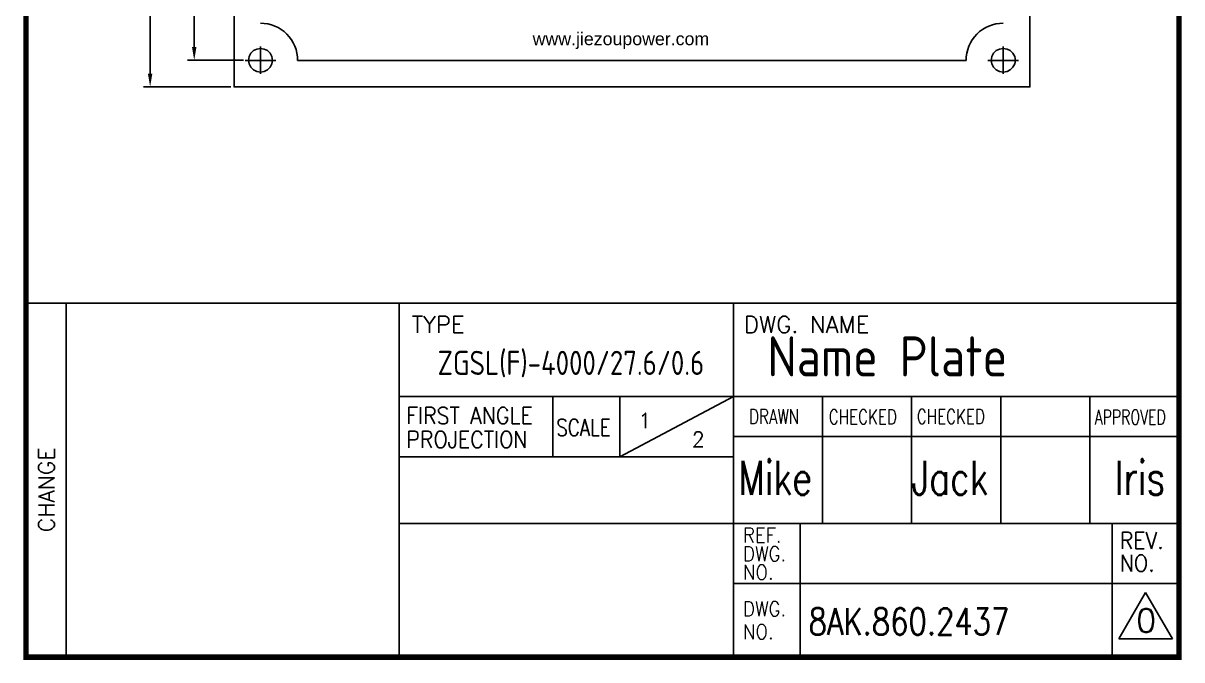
# Model space of a CAD drawing. Header units: millimetres. Extents: x 183355 to 194386, y -190559 to -183233.
# Drawn here: x 194167.8 to 194386.2, y -190239.1 to -190119 of the extents above; entities that cross this region are included whole.
import ezdxf

# ---------------------------------------------------------------- set-up
doc = ezdxf.new("R2010")
doc.units = ezdxf.units.MM
doc.header["$LTSCALE"] = 13
doc.linetypes.add('CENTER', pattern=[50.8, 31.75, -6.35, 6.35, -6.35])
doc.layers.get('0').update_dxf_attribs({"color": 1, "linetype": 'CENTER'})
for name, color, linetype in [('1', 4, 'Continuous'), ('2', 3, 'Continuous'), ('PDF_Geometry', 7, 'Continuous')]:
    doc.layers.add(name, color=color, linetype=linetype)
doc.styles.add('Note Text (ANSI)', font='arial.ttf')
doc.styles.add('ROMANS', font='romans.shx', dxfattribs={"bigfont": 'whgtxt.shx'})
doc.styles.get("Standard").update_dxf_attribs({"font": 'gbenor.shx', "bigfont": 'gbcbig.shx'})
doc.dimstyles.new('ISO-25', dxfattribs={"dimtxt": 2.5, "dimasz": 2.5, "dimexe": 1.25, "dimexo": 0.625, "dimtad": 1, "dimtxsty": 'Standard', "dimcen": 2.5, "dimadec": 0, "dimazin": 0, "dimtfac": 1, "dimtmove": 0, "dimatfit": 3, "dimfxl": 1, "dimarcsym": 0})

# ---------------------------------------------------------------- blocks, each defined once
blk = doc.blocks.new('*D245')
at = {"layer": '2', "color": 0, "linetype": 'Continuous', "lineweight": -2}
for p, q in [((194209.29, -189961.01), (194198.74, -189961.01)), ((194199.99, -190123.52), (194199.99, -189963.51)), ((194209.29, -190126.02), (194198.74, -190126.02))]:
    blk.add_line(p, q, dxfattribs=at)
at = {"layer": '2', "color": 0, "linetype": 'Continuous'}
for points in [[(194199.57, -189963.51), (194200.41, -189963.51), (194199.99, -189961.01)], [(194199.57, -190123.52), (194200.41, -190123.52), (194199.99, -190126.02)]]:
    blk.add_solid(points, dxfattribs=at)
at = {"layer": 'Defpoints', "color": 0, "linetype": 'Continuous'}
for p in [(194199.99, -189961.01), (194209.92, -189961.01), (194209.92, -190126.02)]:
    blk.add_point(p, dxfattribs=at)
at = {"layer": '2', "color": 0, "linetype": 'Continuous', "insert": (194198.12, -190043.52), "char_height": 2.5, "attachment_point": 5, "rotation": 90}
blk.add_mtext('165', dxfattribs=at)
blk = doc.blocks.new('*D246')
at = {"layer": '2', "color": 0, "linetype": 'Continuous', "lineweight": -2}
for p, q in [((194206.88, -189956.01), (194190.43, -189956.01)), ((194191.68, -189958.51), (194191.68, -190128.52)), ((194206.88, -190131.02), (194190.43, -190131.02))]:
    blk.add_line(p, q, dxfattribs=at)
at = {"layer": '2', "color": 0, "linetype": 'Continuous'}
for points in [[(194191.26, -189958.51), (194192.1, -189958.51), (194191.68, -189956.01)], [(194191.26, -190128.52), (194192.1, -190128.52), (194191.68, -190131.02)]]:
    blk.add_solid(points, dxfattribs=at)
at = {"layer": 'Defpoints', "color": 0, "linetype": 'Continuous'}
for p in [(194207.5, -189956.01), (194191.68, -190131.02), (194207.5, -190131.02)]:
    blk.add_point(p, dxfattribs=at)
at = {"layer": '2', "color": 0, "linetype": 'Continuous', "insert": (194189.8, -190043.52), "char_height": 2.5, "attachment_point": 5, "rotation": 90}
blk.add_mtext('175', dxfattribs=at)

msp = doc.modelspace()

# ---------------------------------------------------------------- linework, layer by layer
at = {"layer": '1', "color": 0, "linetype": 'Continuous'}
for p, q in [((194168.275, -190238.588), (194168.275, -189889.568)), ((194385.625, -189889.568), (194385.625, -190238.588)), ((194385.625, -190238.588), (194168.275, -190238.588))]:
    msp.add_line(p, q, dxfattribs=at)
at = {"layer": '1'}
msp.add_line((194238.625, -190238.628), (194175.835, -190238.628), dxfattribs=at)
at = {"layer": '1', "const_width": 1.05}
msp.add_lwpolyline([(194168.275, -189889.568), (194385.625, -189889.568), (194385.625, -190238.588), (194168.275, -190238.588), (194168.275, -189889.568), (194385.625, -189889.568)], dxfattribs=at)
at = {"layer": '2'}
for p, q in [((194385.625, -190171.808), (194168.275, -190171.808)), ((194385.625, -190171.808), (194168.275, -190171.808)), ((194175.835, -190238.588), (194175.835, -190171.808)), ((194238.625, -190238.588), (194238.625, -190171.808)), ((194301.625, -190171.808), (194301.625, -190238.588)), ((194385.625, -190189.448), (194238.625, -190189.448)), ((194267.605, -190200.788), (194267.605, -190189.448)), ((194301.625, -190189.448), (194280.205, -190200.788)), ((194280.205, -190200.788), (194280.205, -190189.448)), ((194318.425, -190213.388), (194318.425, -190189.448)), ((194335.225, -190213.388), (194335.225, -190189.448)), ((194352.025, -190213.388), (194352.025, -190189.448)), ((194368.825, -190213.388), (194368.825, -190189.448)), ((194385.625, -190197.008), (194301.625, -190197.008)), ((194301.625, -190200.788), (194238.625, -190200.788)), ((194385.625, -190213.388), (194238.625, -190213.388)), ((194314.225, -190238.588), (194314.225, -190213.388)), ((194373.025, -190213.388), (194373.025, -190238.588)), ((194385.625, -190224.728), (194301.625, -190224.728)), ((194374.285, -190235.122), (194379.325, -190226.392)), ((194379.325, -190226.392), (194384.365, -190235.122)), ((194384.365, -190235.122), (194374.285, -190235.122))]:
    msp.add_line(p, q, dxfattribs=at)
at = {"layer": 'PDF_Geometry', "lineweight": 25}
for points in [[(194207.5, -189956.008), (194357.521, -189956.008), (194357.521, -190131.023), (194207.5, -190131.023), (194207.5, -189956.008)], [(194212.499, -190128.552), (194212.499, -190123.441)], [(194352.466, -190128.552), (194352.466, -190123.441)], [(194214.746, -190126.024), (194214.633, -190125.294), (194214.296, -190124.676), (194213.791, -190124.171), (194213.173, -190123.89), (194212.499, -190123.778), (194211.769, -190123.89), (194211.151, -190124.171), (194210.646, -190124.676), (194210.365, -190125.294), (194210.252, -190126.024), (194210.365, -190126.698), (194210.646, -190127.316), (194211.151, -190127.822), (194211.769, -190128.159), (194212.499, -190128.271), (194213.173, -190128.159), (194213.791, -190127.822), (194214.296, -190127.316), (194214.633, -190126.698), (194214.746, -190126.024)], [(194354.769, -190126.024), (194354.657, -190125.294), (194354.32, -190124.676), (194353.814, -190124.171), (194353.197, -190123.89), (194352.466, -190123.778), (194351.792, -190123.89), (194351.175, -190124.171), (194350.669, -190124.676), (194350.332, -190125.294), (194350.22, -190126.024), (194350.332, -190126.698), (194350.669, -190127.316), (194351.175, -190127.822), (194351.792, -190128.159), (194352.466, -190128.271), (194353.197, -190128.159), (194353.814, -190127.822), (194354.32, -190127.316), (194354.657, -190126.698), (194354.769, -190126.024)], [(194209.578, -190126.024), (194215.364, -190126.024)], [(194209.915, -190126.024), (194215.027, -190126.024)], [(194345.502, -190126.024), (194219.464, -190126.024)], [(194349.602, -190126.024), (194355.387, -190126.024)], [(194349.939, -190126.024), (194355.05, -190126.024)]]:
    msp.add_lwpolyline(points, dxfattribs=at)
for centre, radius, start, end in [((194212.513, -190125.975), 6.955, 359.59046, 90.11743), ((194352.484, -190125.999), 6.985, 90.14542, 180.21199)]:
    msp.add_arc(centre, radius, start, end, dxfattribs=at)

# ---------------------------------------------------------------- texts
at = {"color": 4}
msp.add_text('Name Plate', height=7.56, dxfattribs=at).set_placement((194308.038, -190185.658))
at = {"color": 4, "style": 'ROMANS', "width": 0.8}
msp.add_text('8AK.860.2437', height=5.04, dxfattribs=at).set_placement((194315.807, -190234.399))
at = {"layer": '2', "style": 'ROMANS'}
for s, height, p in [('TYPE', 3.15, (194240.983, -190177.442)), ('DWG. NAME', 3.15, (194303.64, -190177.442)), ('1', 2.835, (194283.707, -190195.415))]:
    msp.add_text(s, height=height, dxfattribs=at).set_placement(p)
at = {"layer": '2', "color": 4, "width": 0.95}
msp.add_text('ZGSL(F)-4000/27.6/0.6', height=4.55, dxfattribs=at).set_placement((194245.861, -190185.367))
at = {"layer": '2', "style": 'ROMANS'}
for s, height, width, p in [('FIRST ANGLE', 3.15, 0.9, (194239.982, -190194.616)), ('DRAWN', 2.772, 0.75, (194304.571, -190194.609)), ('CHECKED', 2.772, 0.75, (194319.593, -190194.651)), ('CHECKED', 2.772, 0.75, (194336.194, -190194.609)), ('APPROVED', 2.772, 0.7, (194369.719, -190194.696)), ('SCALE', 3.15, 0.8, (194268.243, -190196.869)), ('PROJECTION', 3.15, 0.9, (194239.982, -190199.122)), ('Mike', 6.4375, 0.75, (194302.576, -190207.998)), ('Jack', 6.4375, 0.75, (194335.226, -190207.998)), ('lris', 6.4375, 0.75, (194373.507, -190207.998)), ('REF.', 2.772, 0.9, (194303.435, -190216.975)), ('REV.', 3.15, 0.9, (194374.458, -190218.169)), ('DWG.', 2.772, 0.9, (194303.435, -190220.488)), ('NO.', 3.15, 0.9, (194374.458, -190222.464)), ('NO.', 2.772, 0.9, (194303.435, -190223.976)), ('DWG.', 2.772, 0.9, (194303.432, -190230.903)), ('NO.', 2.772, 0.9, (194303.432, -190235.199))]:
    msp.add_text(s, height=height, dxfattribs=dict(at, width=width)).set_placement(p)
at = {"layer": '2', "color": 4, "style": 'ROMANS'}
for s, height, p in [('2', 2.835, (194293.78, -190198.95)), ('0', 4.41, (194377.534, -190233.897))]:
    msp.add_text(s, height=height, dxfattribs=at).set_placement(p)
at = {"layer": '2', "style": 'ROMANS'}
msp.add_text('CHANGE', height=3.024, rotation=90, dxfattribs=at).set_placement((194173.632, -190215.015))
at = {"layer": '2', "linetype": 'Continuous', "insert": (194263.78, -190123.887), "char_height": 2.40214, "attachment_point": 7, "style": 'Note Text (ANSI)'}
msp.add_mtext('{\\W0.997175;www.jiezoupower.com}', dxfattribs=at)

# ---------------------------------------------------------------- dimensions: what is measured, and where the dimension line sits
at = {"layer": '2', "linetype": 'Continuous'}
for base, p1, p2, picture, middle in [((194191.679, -190131.023), (194207.5, -189956.008), (194207.5, -190131.023), '*D246', (194189.804, -190043.516)), ((194199.99, -189961.007), (194209.915, -190126.024), (194209.915, -189961.007), '*D245', (194198.115, -190043.516))]:
    dim = msp.add_linear_dim(base=base, p1=p1, p2=p2, angle=90, dimstyle='ISO-25', override={"dimdec": 0}, dxfattribs=at)
    dim.commit()
    dim.dimension.update_dxf_attribs({"geometry": picture, "text_midpoint": middle})

doc.saveas('drawing.dxf')
